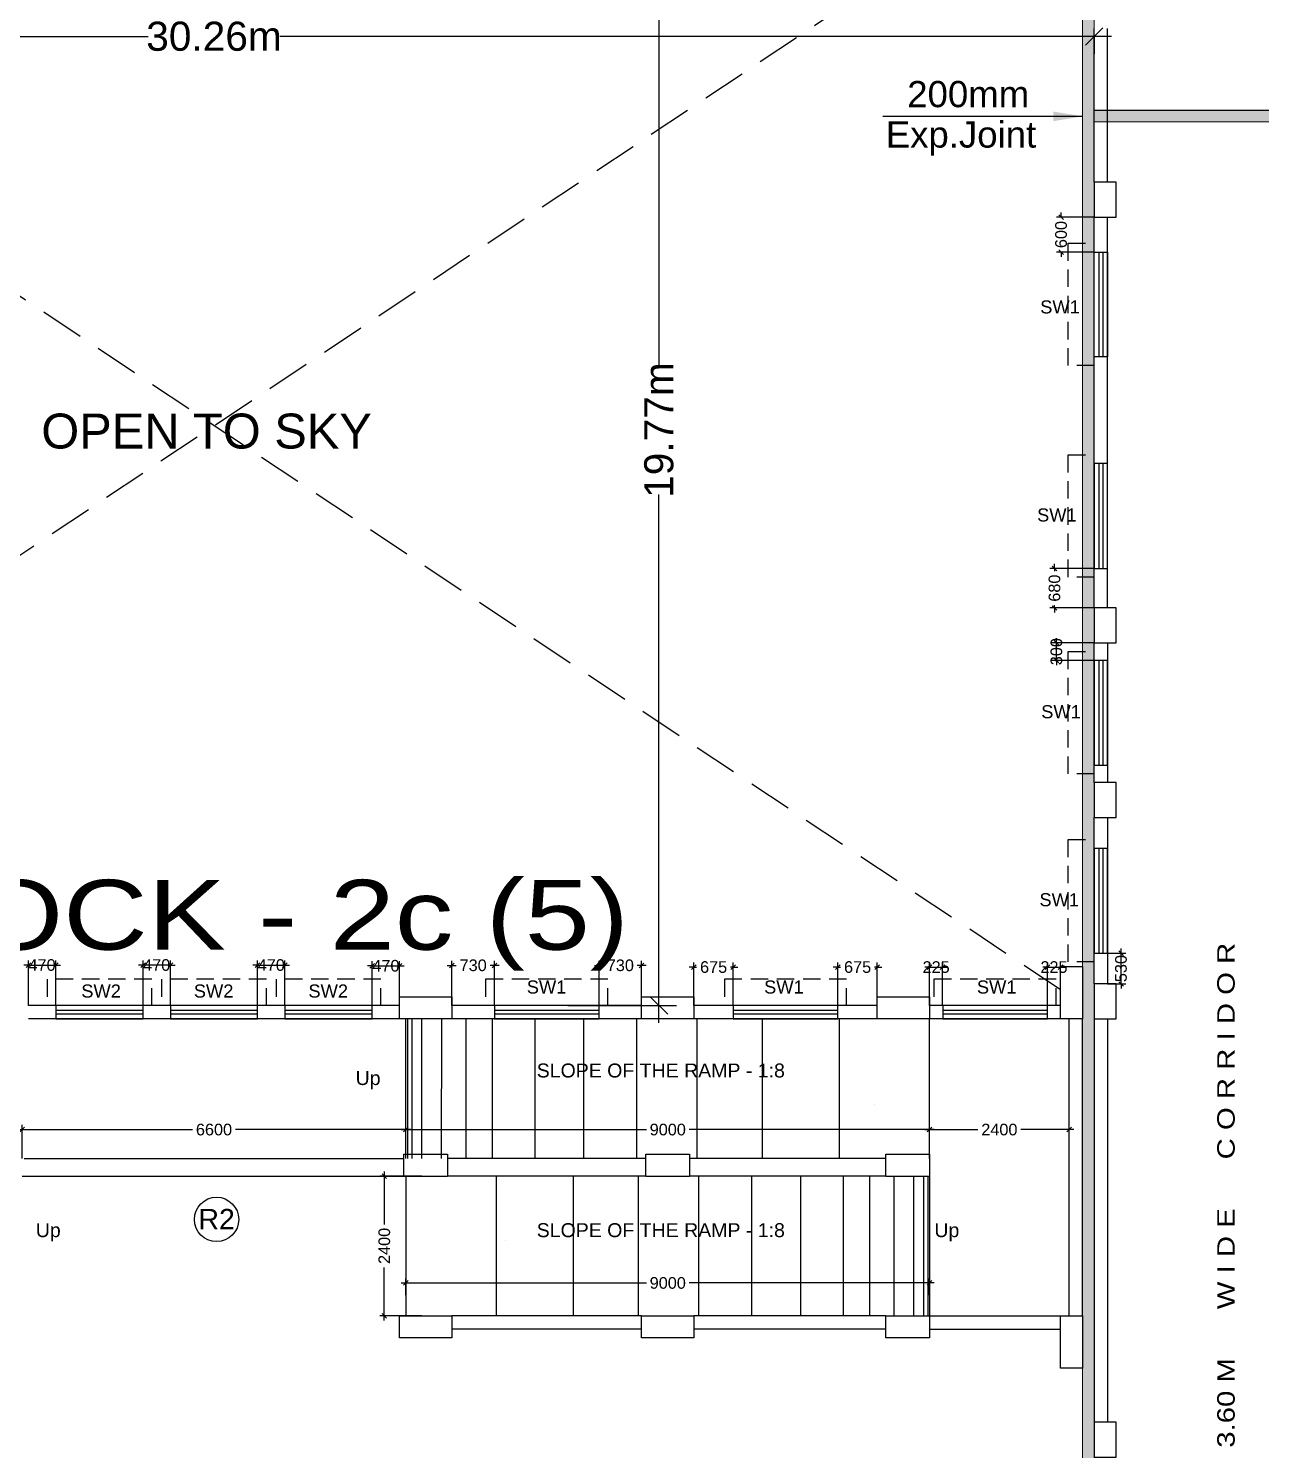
# Model space of a CAD drawing. Extents: x 7897917 to 8423973, y -6487334 to -6173396.
# Drawn here: x 7975604 to 7996784, y -6399879 to -6375462 of the extents above; entities that cross this region are included whole.
import ezdxf
from ezdxf.enums import TextEntityAlignment as Align

# ---------------------------------------------------------------- set-up
doc = ezdxf.new("R2010")
doc.units = 0
doc.header["$LTSCALE"] = 600
doc.header["$MEASUREMENT"] = 0
doc.header["$PDMODE"] = 35
for name, pattern in [('DASHED', [0.75, 0.5, -0.25]), ('HIDDEN', [0.375, 0.25, -0.125]), ('HIDDEN2', [0.1875, 0.125, -0.0625])]:
    doc.linetypes.add(name, pattern=pattern)
doc.layers.get('0').update_dxf_attribs({"linetype": 'CONTINUOUS'})
doc.layers.get('Defpoints').update_dxf_attribs({"linetype": 'CONTINUOUS'})
for name, color, linetype in [('BLOCKS-PROP', 2, 'CONTINUOUS'), ('chajja', 7, 'CONTINUOUS'), ('DIMEN', 5, 'CONTINUOUS'), ('Duct', 8, 'CONTINUOUS'), ('Exp.Joint', 104, 'CONTINUOUS'), ('joinery', 7, 'CONTINUOUS'), ('LA-column', 3, 'CONTINUOUS'), ('Railing', 21, 'CONTINUOUS'), ('Stairscase', 7, 'CONTINUOUS'), ('STEPS', 7, 'CONTINUOUS'), ('T Wall', 8, 'CONTINUOUS'), ('TXT', 6, 'CONTINUOUS'), ('Walls', 7, 'CONTINUOUS'), ('WIN', 151, 'CONTINUOUS'), ('Working Dim', 5, 'CONTINUOUS')]:
    doc.layers.add(name, color=color, linetype=linetype)
doc.styles.add('ari', font='arial.ttf')
doc.styles.add('ARIAL', font='arial.ttf')
doc.styles.add('ROMANS', font='romans.shx')
doc.styles.get("Standard").update_dxf_attribs({"font": 'romans.shx'})
doc.dimstyles.new('int. dim', dxfattribs={"dimtxt": 450, "dimasz": 80, "dimexe": 80, "dimexo": 0, "dimgap": 70, "dimtad": 0, "dimdec": 0, "dimzin": 12, "dimdsep": 46, "dimtxsty": 'ari', "dimblk": 'OBLIQUE', "dimcen": 2, "dimdle": 80, "dimclrd": 256, "dimclre": 256, "dimclrt": 6, "dimadec": 0, "dimazin": 0, "dimtfac": 1, "dimtdec": 0, "dimtix": 1, "dimtmove": 2, "dimatfit": 3, "dimfxl": 1, "dimtolj": 1, "dimtzin": 0, "dimlwd": -1, "dimlwe": -1, "dimarcsym": 0})
doc.dimstyles.new('LA-Footing-dim', dxfattribs={"dimtxt": 300, "dimasz": 5, "dimexe": 25, "dimexo": 25, "dimgap": 5, "dimtad": 1, "dimdec": 0, "dimzin": 0, "dimdsep": 46, "dimtxsty": 'ROMANS', "dimblk": 'DOT', "dimcen": 0.09, "dimdle": 50, "dimclrd": 5, "dimclre": 5, "dimclrt": 6, "dimadec": 0, "dimazin": 0, "dimtfac": 1, "dimtdec": 0, "dimtix": 1, "dimtofl": 0, "dimtmove": 0, "dimatfit": 3, "dimfxl": 1, "dimtolj": 1, "dimtzin": 0, "dimarcsym": 0})
doc.dimstyles.new('STANDARD$0', dxfattribs={"dimscale": 0, "dimtxt": 150, "dimasz": 125, "dimexe": 0.75, "dimexo": 1, "dimgap": 25, "dimtad": 1, "dimdec": 0, "dimdsep": 46, "dimtxsty": 'Standard', "dimblk1": 'DOT', "dimblk2": 'DOT', "dimsah": 1, "dimcen": 2.5, "dimclrd": 1, "dimclre": 1, "dimclrt": 3, "dimadec": 0, "dimazin": 0, "dimtfac": 1, "dimtdec": 0, "dimtmove": 0, "dimatfit": 3, "dimldrblk": 'DOT', "dimfxl": 1, "dimtolj": 1, "dimtzin": 0, "dimarcsym": 0})

# ---------------------------------------------------------------- blocks, each defined once
blk = doc.blocks.new('_Oblique')
at = {"color": 0, "linetype": 'ByBlock', "lineweight": -2}
blk.add_line((-0.5, -0.5), (0.5, 0.5), dxfattribs=at)
blk = doc.blocks.new('*D242')
at = {"layer": 'Defpoints', "color": 0, "transparency": 16777216}
for p in [(7963664, -6375599, 8), (7963664, -6375600), (7993924, -6375599, -1)]:
    blk.add_point(p, dxfattribs=at)
at = {"layer": 'DIMEN', "color": 8, "transparency": 16777216}
for p, q in [((7963364, -6375600), (7977665, -6375600)), ((7963664, -6375599), (7963664, -6375900)), ((7994224, -6375600), (7979923, -6375600)), ((7993924, -6375599), (7993924, -6375900))]:
    blk.add_line(p, q, dxfattribs=at)
at = {"layer": 'DIMEN', "color": 8, "transparency": 16777216, "xscale": 300, "yscale": 300, "zscale": 300, "rotation": 180}
blk.add_blockref('_Oblique', (7963664, -6375600), dxfattribs=at)
at = {"layer": 'DIMEN', "color": 8, "transparency": 16777216, "xscale": 300, "yscale": 300, "zscale": 300}
blk.add_blockref('_Oblique', (7993924, -6375600), dxfattribs=at)
at = {"layer": 'DIMEN', "color": 7, "transparency": 16777216, "insert": (7978794, -6375600), "char_height": 500, "attachment_point": 5, "style": 'ari'}
blk.add_mtext('\\A1;30.26m', dxfattribs=at)
blk = doc.blocks.new('*D254')
at = {"layer": 'Defpoints', "color": 0, "transparency": 16777216}
for p in [(7984874, -6372475, 9), (7986443, -6372475), (7984874, -6392250, 7)]:
    blk.add_point(p, dxfattribs=at)
at = {"layer": 'DIMEN', "color": 8, "transparency": 16777216}
for p, q in [((7986443, -6372175), (7986443, -6381257)), ((7984874, -6372475), (7986743, -6372475)), ((7986443, -6392550), (7986443, -6383468)), ((7984874, -6392250), (7986743, -6392250))]:
    blk.add_line(p, q, dxfattribs=at)
at = {"layer": 'DIMEN', "color": 8, "transparency": 16777216, "xscale": 300, "yscale": 300, "zscale": 300}
for p, rotation in [((7986443, -6372475), 90), ((7986443, -6392250), 270)]:
    blk.add_blockref('_Oblique', p, dxfattribs=dict(at, rotation=rotation))
at = {"layer": 'DIMEN', "color": 7, "transparency": 16777216, "insert": (7986443, -6382363), "char_height": 500, "attachment_point": 5, "rotation": 90, "style": 'ari'}
blk.add_mtext('\\A1;19.77m', dxfattribs=at)
blk = doc.blocks.new('*D660')
at = {"layer": 'Defpoints', "color": 0, "transparency": 16777216}
for p in [(7993924, -6378704, -1), (7993355, -6379304), (7993924, -6379304, 9)]:
    blk.add_point(p, dxfattribs=at)
at = {"layer": 'Working Dim', "transparency": 16777216}
for p, q in [((7993924, -6378704), (7993275, -6378704)), ((7993355, -6378704), (7993355, -6378624)), ((7993355, -6378704), (7993355, -6378713)), ((7993924, -6379304), (7993275, -6379304)), ((7993355, -6379304), (7993355, -6379296)), ((7993355, -6379304), (7993355, -6379384))]:
    blk.add_line(p, q, dxfattribs=at)
at = {"layer": 'Working Dim', "transparency": 16777216, "xscale": 80, "yscale": 80, "zscale": 80}
for p, rotation in [((7993355, -6378704), 270), ((7993355, -6379304), 90)]:
    blk.add_blockref('_Oblique', p, dxfattribs=dict(at, rotation=rotation))
at = {"layer": 'Working Dim', "color": 6, "transparency": 16777216, "insert": (7993355, -6379004), "char_height": 200, "attachment_point": 5, "rotation": 90, "style": 'ari'}
blk.add_mtext('\\A1;600', dxfattribs=at)
blk = doc.blocks.new('*D661')
at = {"layer": 'Defpoints', "color": 0, "transparency": 16777216}
for p in [(7993924, -6384739, 9), (7993242, -6385420), (7993924, -6385420, -6)]:
    blk.add_point(p, dxfattribs=at)
at = {"layer": 'Working Dim', "transparency": 16777216}
for p, q in [((7993242, -6384739), (7993242, -6384659)), ((7993924, -6384739), (7993162, -6384739)), ((7993242, -6384739), (7993242, -6384788)), ((7993924, -6385420), (7993162, -6385420)), ((7993242, -6385420), (7993242, -6385371)), ((7993242, -6385420), (7993242, -6385500))]:
    blk.add_line(p, q, dxfattribs=at)
at = {"layer": 'Working Dim', "transparency": 16777216, "xscale": 80, "yscale": 80, "zscale": 80}
for p, rotation in [((7993242, -6384739), 270), ((7993242, -6385420), 90)]:
    blk.add_blockref('_Oblique', p, dxfattribs=dict(at, rotation=rotation))
at = {"layer": 'Working Dim', "color": 6, "transparency": 16777216, "insert": (7993242, -6385079), "char_height": 200, "attachment_point": 5, "rotation": 90, "style": 'ari'}
blk.add_mtext('\\A1;680', dxfattribs=at)
blk = doc.blocks.new('*D662')
at = {"layer": 'Defpoints', "color": 0, "transparency": 16777216}
for p in [(7993275, -6386020), (7993924, -6386020, 9), (7993924, -6386320, 6)]:
    blk.add_point(p, dxfattribs=at)
at = {"layer": 'Working Dim', "transparency": 16777216}
for p, q in [((7993924, -6386020), (7993195, -6386020)), ((7993275, -6386020), (7993275, -6385940)), ((7993275, -6386320), (7993275, -6386020)), ((7993924, -6386320), (7993195, -6386320)), ((7993275, -6386320), (7993275, -6386400))]:
    blk.add_line(p, q, dxfattribs=at)
at = {"layer": 'Working Dim', "transparency": 16777216, "xscale": 80, "yscale": 80, "zscale": 80}
for p, rotation in [((7993275, -6386020), 270), ((7993275, -6386320), 90)]:
    blk.add_blockref('_Oblique', p, dxfattribs=dict(at, rotation=rotation))
at = {"layer": 'Working Dim', "color": 6, "transparency": 16777216, "insert": (7993275, -6386170), "char_height": 200, "attachment_point": 5, "rotation": 90, "style": 'ari'}
blk.add_mtext('\\A1;300', dxfattribs=at)
blk = doc.blocks.new('*D773')
at = {"layer": 'Defpoints', "color": 0, "transparency": 16777216}
for p in [(7994154, -6391350, 1), (7994385, -6391350), (7994154, -6391880, -2)]:
    blk.add_point(p, dxfattribs=at)
at = {"layer": 'Working Dim', "transparency": 16777216}
for p, q in [((7994385, -6391350), (7994385, -6391270)), ((7994154, -6391350), (7994465, -6391350)), ((7994385, -6391880), (7994385, -6391350)), ((7994154, -6391880), (7994465, -6391880)), ((7994385, -6391880), (7994385, -6391960))]:
    blk.add_line(p, q, dxfattribs=at)
at = {"layer": 'Working Dim', "transparency": 16777216, "xscale": 80, "yscale": 80, "zscale": 80}
for p, rotation in [((7994385, -6391350), 270), ((7994385, -6391880), 90)]:
    blk.add_blockref('_Oblique', p, dxfattribs=dict(at, rotation=rotation))
at = {"layer": 'Working Dim', "color": 6, "transparency": 16777216, "insert": (7994385, -6391615), "char_height": 200, "attachment_point": 5, "rotation": 90, "style": 'ari'}
blk.add_mtext('\\A1;530', dxfattribs=at)
blk = doc.blocks.new('*D775')
at = {"layer": 'Defpoints', "color": 0, "transparency": 16777216}
for p in [(7990194, -6391590), (7989519, -6392250, 1), (7990194, -6392250, 1)]:
    blk.add_point(p, dxfattribs=at)
at = {"layer": 'Working Dim', "transparency": 16777216}
for p, q in [((7989519, -6392250), (7989519, -6391510)), ((7990194, -6392250), (7990194, -6391510)), ((7989519, -6391590), (7989439, -6391590)), ((7989519, -6391590), (7989564, -6391590)), ((7990194, -6391590), (7990149, -6391590)), ((7990194, -6391590), (7990274, -6391590))]:
    blk.add_line(p, q, dxfattribs=at)
at = {"layer": 'Working Dim', "transparency": 16777216, "xscale": 80, "yscale": 80, "zscale": 80}
blk.add_blockref('_Oblique', (7989519, -6391590), dxfattribs=at)
at = {"layer": 'Working Dim', "transparency": 16777216, "xscale": 80, "yscale": 80, "zscale": 80, "rotation": 180}
blk.add_blockref('_Oblique', (7990194, -6391590), dxfattribs=at)
at = {"layer": 'Working Dim', "color": 6, "transparency": 16777216, "insert": (7989857, -6391590), "char_height": 200, "attachment_point": 5, "style": 'ari'}
blk.add_mtext('\\A1;675', dxfattribs=at)
blk = doc.blocks.new('*D776')
at = {"layer": 'Defpoints', "color": 0, "transparency": 16777216}
for p in [(7986144, -6391560), (7985414, -6392250, 7), (7986144, -6392250, 1)]:
    blk.add_point(p, dxfattribs=at)
at = {"layer": 'Working Dim', "transparency": 16777216}
for p, q in [((7985414, -6392250), (7985414, -6391480)), ((7986144, -6392250), (7986144, -6391480)), ((7985334, -6391560), (7985489, -6391560)), ((7986224, -6391560), (7986069, -6391560))]:
    blk.add_line(p, q, dxfattribs=at)
at = {"layer": 'Working Dim', "transparency": 16777216, "xscale": 80, "yscale": 80, "zscale": 80, "rotation": 180}
blk.add_blockref('_Oblique', (7985414, -6391560), dxfattribs=at)
at = {"layer": 'Working Dim', "transparency": 16777216, "xscale": 80, "yscale": 80, "zscale": 80}
blk.add_blockref('_Oblique', (7986144, -6391560), dxfattribs=at)
at = {"layer": 'Working Dim', "color": 6, "transparency": 16777216, "insert": (7985779, -6391560), "char_height": 200, "attachment_point": 5, "style": 'ari'}
blk.add_mtext('\\A1;730', dxfattribs=at)
blk = doc.blocks.new('*D777')
at = {"layer": 'Defpoints', "color": 0, "transparency": 16777216}
for p in [(7981984, -6391568), (7981514, -6392250, 5), (7981984, -6392250, 1)]:
    blk.add_point(p, dxfattribs=at)
at = {"layer": 'Working Dim', "transparency": 16777216}
for p, q in [((7981514, -6392250), (7981514, -6391488)), ((7981984, -6392250), (7981984, -6391488)), ((7981514, -6391568), (7981434, -6391568)), ((7981514, -6391568), (7981984, -6391568)), ((7981984, -6391568), (7982064, -6391568))]:
    blk.add_line(p, q, dxfattribs=at)
at = {"layer": 'Working Dim', "transparency": 16777216, "xscale": 80, "yscale": 80, "zscale": 80}
blk.add_blockref('_Oblique', (7981514, -6391568), dxfattribs=at)
at = {"layer": 'Working Dim', "transparency": 16777216, "xscale": 80, "yscale": 80, "zscale": 80, "rotation": 180}
blk.add_blockref('_Oblique', (7981984, -6391568), dxfattribs=at)
at = {"layer": 'Working Dim', "color": 6, "transparency": 16777216, "insert": (7981749, -6391568), "char_height": 200, "attachment_point": 5, "style": 'ari'}
blk.add_mtext('\\A1;470', dxfattribs=at)
blk = doc.blocks.new('*D778')
at = {"layer": 'Defpoints', "color": 0, "transparency": 16777216}
for p in [(7976074, -6391555), (7975604, -6392250, 1), (7976074, -6392250, 5)]:
    blk.add_point(p, dxfattribs=at)
at = {"layer": 'Working Dim', "transparency": 16777216}
for p, q in [((7975604, -6392250), (7975604, -6391475)), ((7976074, -6392250), (7976074, -6391475)), ((7975604, -6391555), (7975524, -6391555)), ((7975604, -6391555), (7976074, -6391555)), ((7976074, -6391555), (7976154, -6391555))]:
    blk.add_line(p, q, dxfattribs=at)
at = {"layer": 'Working Dim', "transparency": 16777216, "xscale": 80, "yscale": 80, "zscale": 80}
blk.add_blockref('_Oblique', (7975604, -6391555), dxfattribs=at)
at = {"layer": 'Working Dim', "transparency": 16777216, "xscale": 80, "yscale": 80, "zscale": 80, "rotation": 180}
blk.add_blockref('_Oblique', (7976074, -6391555), dxfattribs=at)
at = {"layer": 'Working Dim', "color": 6, "transparency": 16777216, "insert": (7975839, -6391555), "char_height": 200, "attachment_point": 5, "style": 'ari'}
blk.add_mtext('\\A1;470', dxfattribs=at)
blk = doc.blocks.new('*D785')
at = {"layer": 'Defpoints', "color": 0, "transparency": 16777216}
for p in [(7977574, -6391555), (7977574, -6392250, 5), (7978044, -6392250, 1)]:
    blk.add_point(p, dxfattribs=at)
at = {"layer": 'Working Dim', "transparency": 16777216}
for p, q in [((7977574, -6392250), (7977574, -6391475)), ((7978044, -6392250), (7978044, -6391475)), ((7977574, -6391555), (7977494, -6391555)), ((7978044, -6391555), (7977574, -6391555)), ((7978044, -6391555), (7978124, -6391555))]:
    blk.add_line(p, q, dxfattribs=at)
at = {"layer": 'Working Dim', "transparency": 16777216, "xscale": 80, "yscale": 80, "zscale": 80}
blk.add_blockref('_Oblique', (7977574, -6391555), dxfattribs=at)
at = {"layer": 'Working Dim', "transparency": 16777216, "xscale": 80, "yscale": 80, "zscale": 80, "rotation": 180}
blk.add_blockref('_Oblique', (7978044, -6391555), dxfattribs=at)
at = {"layer": 'Working Dim', "color": 6, "transparency": 16777216, "insert": (7977809, -6391555), "char_height": 200, "attachment_point": 5, "style": 'ari'}
blk.add_mtext('\\A1;470', dxfattribs=at)
blk = doc.blocks.new('*D786')
at = {"layer": 'Defpoints', "color": 0, "transparency": 16777216}
for p in [(7980014, -6391555), (7979544, -6392250, 1), (7980014, -6392250, 5)]:
    blk.add_point(p, dxfattribs=at)
at = {"layer": 'Working Dim', "transparency": 16777216}
for p, q in [((7979544, -6392250), (7979544, -6391475)), ((7980014, -6392250), (7980014, -6391475)), ((7979544, -6391555), (7979464, -6391555)), ((7979544, -6391555), (7980014, -6391555)), ((7980014, -6391555), (7980094, -6391555))]:
    blk.add_line(p, q, dxfattribs=at)
at = {"layer": 'Working Dim', "transparency": 16777216, "xscale": 80, "yscale": 80, "zscale": 80}
blk.add_blockref('_Oblique', (7979544, -6391555), dxfattribs=at)
at = {"layer": 'Working Dim', "transparency": 16777216, "xscale": 80, "yscale": 80, "zscale": 80, "rotation": 180}
blk.add_blockref('_Oblique', (7980014, -6391555), dxfattribs=at)
at = {"layer": 'Working Dim', "color": 6, "transparency": 16777216, "insert": (7979779, -6391555), "char_height": 200, "attachment_point": 5, "style": 'ari'}
blk.add_mtext('\\A1;470', dxfattribs=at)
blk = doc.blocks.new('*D787')
at = {"layer": 'Defpoints', "color": 0, "transparency": 16777216}
for p in [(7982884, -6391560), (7982884, -6392250, 1), (7983614, -6392250, 7)]:
    blk.add_point(p, dxfattribs=at)
at = {"layer": 'Working Dim', "transparency": 16777216}
for p, q in [((7982884, -6392250), (7982884, -6391480)), ((7983614, -6392250), (7983614, -6391480)), ((7982804, -6391560), (7982959, -6391560)), ((7983694, -6391560), (7983539, -6391560))]:
    blk.add_line(p, q, dxfattribs=at)
at = {"layer": 'Working Dim', "transparency": 16777216, "xscale": 80, "yscale": 80, "zscale": 80, "rotation": 180}
blk.add_blockref('_Oblique', (7982884, -6391560), dxfattribs=at)
at = {"layer": 'Working Dim', "transparency": 16777216, "xscale": 80, "yscale": 80, "zscale": 80}
blk.add_blockref('_Oblique', (7983614, -6391560), dxfattribs=at)
at = {"layer": 'Working Dim', "color": 6, "transparency": 16777216, "insert": (7983249, -6391560), "char_height": 200, "attachment_point": 5, "style": 'ari'}
blk.add_mtext('\\A1;730', dxfattribs=at)
blk = doc.blocks.new('*D788')
at = {"layer": 'Defpoints', "color": 0, "transparency": 16777216}
for p in [(7987044, -6391590), (7987044, -6392250, 1), (7987719, -6392250, 1)]:
    blk.add_point(p, dxfattribs=at)
at = {"layer": 'Working Dim', "transparency": 16777216}
for p, q in [((7987044, -6392250), (7987044, -6391510)), ((7987719, -6392250), (7987719, -6391510)), ((7987044, -6391590), (7986964, -6391590)), ((7987044, -6391590), (7987089, -6391590)), ((7987719, -6391590), (7987674, -6391590)), ((7987719, -6391590), (7987799, -6391590))]:
    blk.add_line(p, q, dxfattribs=at)
at = {"layer": 'Working Dim', "transparency": 16777216, "xscale": 80, "yscale": 80, "zscale": 80}
blk.add_blockref('_Oblique', (7987044, -6391590), dxfattribs=at)
at = {"layer": 'Working Dim', "transparency": 16777216, "xscale": 80, "yscale": 80, "zscale": 80, "rotation": 180}
blk.add_blockref('_Oblique', (7987719, -6391590), dxfattribs=at)
at = {"layer": 'Working Dim', "color": 6, "transparency": 16777216, "insert": (7987382, -6391590), "char_height": 200, "attachment_point": 5, "style": 'ari'}
blk.add_mtext('\\A1;675', dxfattribs=at)
blk = doc.blocks.new('*D789')
at = {"layer": 'Defpoints', "color": 0, "transparency": 16777216}
for p in [(7991319, -6391590), (7991094, -6392250, -4), (7991319, -6392250, -2)]:
    blk.add_point(p, dxfattribs=at)
at = {"layer": 'Working Dim', "transparency": 16777216}
for p, q in [((7991094, -6392250), (7991094, -6391510)), ((7991319, -6392250), (7991319, -6391510)), ((7991094, -6391590), (7991014, -6391590)), ((7991094, -6391590), (7991319, -6391590)), ((7991319, -6391590), (7991399, -6391590))]:
    blk.add_line(p, q, dxfattribs=at)
at = {"layer": 'Working Dim', "transparency": 16777216, "xscale": 80, "yscale": 80, "zscale": 80}
blk.add_blockref('_Oblique', (7991094, -6391590), dxfattribs=at)
at = {"layer": 'Working Dim', "transparency": 16777216, "xscale": 80, "yscale": 80, "zscale": 80, "rotation": 180}
blk.add_blockref('_Oblique', (7991319, -6391590), dxfattribs=at)
at = {"layer": 'Working Dim', "color": 6, "transparency": 16777216, "insert": (7991207, -6391590), "char_height": 200, "attachment_point": 5, "style": 'ari'}
blk.add_mtext('\\A1;225', dxfattribs=at)
blk = doc.blocks.new('*D790')
at = {"layer": 'Defpoints', "color": 0, "transparency": 16777216}
for p in [(7993344, -6391590), (7993119, -6392250, -2), (7993344, -6392250, -9)]:
    blk.add_point(p, dxfattribs=at)
at = {"layer": 'Working Dim', "transparency": 16777216}
for p, q in [((7993119, -6392250), (7993119, -6391510)), ((7993344, -6392250), (7993344, -6391510)), ((7993119, -6391590), (7993039, -6391590)), ((7993119, -6391590), (7993344, -6391590)), ((7993344, -6391590), (7993424, -6391590))]:
    blk.add_line(p, q, dxfattribs=at)
at = {"layer": 'Working Dim', "transparency": 16777216, "xscale": 80, "yscale": 80, "zscale": 80}
blk.add_blockref('_Oblique', (7993119, -6391590), dxfattribs=at)
at = {"layer": 'Working Dim', "transparency": 16777216, "xscale": 80, "yscale": 80, "zscale": 80, "rotation": 180}
blk.add_blockref('_Oblique', (7993344, -6391590), dxfattribs=at)
at = {"layer": 'Working Dim', "color": 6, "transparency": 16777216, "insert": (7993232, -6391590), "char_height": 200, "attachment_point": 5, "style": 'ari'}
blk.add_mtext('\\A1;225', dxfattribs=at)
blk = doc.blocks.new('*D791')
at = {"layer": 'Defpoints', "color": 0, "transparency": 16777216}
for p in [(7982094, -6394382), (7975494, -6394880, -5), (7982094, -6394880, -5)]:
    blk.add_point(p, dxfattribs=at)
at = {"layer": 'Working Dim', "transparency": 16777216}
for p, q in [((7975414, -6394382), (7978425, -6394382)), ((7975494, -6394880), (7975494, -6394302)), ((7982174, -6394382), (7979163, -6394382)), ((7982094, -6394880), (7982094, -6394302))]:
    blk.add_line(p, q, dxfattribs=at)
at = {"layer": 'Working Dim', "transparency": 16777216, "xscale": 80, "yscale": 80, "zscale": 80, "rotation": 180}
blk.add_blockref('_Oblique', (7975494, -6394382), dxfattribs=at)
at = {"layer": 'Working Dim', "transparency": 16777216, "xscale": 80, "yscale": 80, "zscale": 80}
blk.add_blockref('_Oblique', (7982094, -6394382), dxfattribs=at)
at = {"layer": 'Working Dim', "color": 6, "transparency": 16777216, "insert": (7978794, -6394382), "char_height": 200, "attachment_point": 5, "style": 'ari'}
blk.add_mtext('\\A1;6600', dxfattribs=at)
blk = doc.blocks.new('*D792')
at = {"layer": 'Defpoints', "color": 0, "transparency": 16777216}
for p in [(7993494, -6394382), (7991094, -6394580, -5), (7993494, -6394580, -7)]:
    blk.add_point(p, dxfattribs=at)
at = {"layer": 'Working Dim', "transparency": 16777216}
for p, q in [((7991014, -6394382), (7991924, -6394382)), ((7991094, -6394580), (7991094, -6394302)), ((7993574, -6394382), (7992664, -6394382)), ((7993494, -6394580), (7993494, -6394302))]:
    blk.add_line(p, q, dxfattribs=at)
at = {"layer": 'Working Dim', "transparency": 16777216, "xscale": 80, "yscale": 80, "zscale": 80, "rotation": 180}
blk.add_blockref('_Oblique', (7991094, -6394382), dxfattribs=at)
at = {"layer": 'Working Dim', "transparency": 16777216, "xscale": 80, "yscale": 80, "zscale": 80}
blk.add_blockref('_Oblique', (7993494, -6394382), dxfattribs=at)
at = {"layer": 'Working Dim', "color": 6, "transparency": 16777216, "insert": (7992294, -6394382), "char_height": 200, "attachment_point": 5, "style": 'ari'}
blk.add_mtext('\\A1;2400', dxfattribs=at)
blk = doc.blocks.new('*D795')
at = {"layer": 'Defpoints', "color": 0, "transparency": 16777216}
for p in [(7982094, -6394382, 0), (7991094, -6394382, 5), (7991094, -6394382)]:
    blk.add_point(p, dxfattribs=at)
at = {"layer": 'Working Dim', "transparency": 16777216}
for p, q in [((7982014, -6394382), (7986226, -6394382)), ((7982094, -6394382), (7982094, -6394302)), ((7991174, -6394382), (7986962, -6394382)), ((7991094, -6394382), (7991094, -6394302))]:
    blk.add_line(p, q, dxfattribs=at)
at = {"layer": 'Working Dim', "transparency": 16777216, "xscale": 80, "yscale": 80, "zscale": 80, "rotation": 180}
blk.add_blockref('_Oblique', (7982094, -6394382), dxfattribs=at)
at = {"layer": 'Working Dim', "transparency": 16777216, "xscale": 80, "yscale": 80, "zscale": 80}
blk.add_blockref('_Oblique', (7991094, -6394382), dxfattribs=at)
at = {"layer": 'Working Dim', "color": 6, "transparency": 16777216, "insert": (7986594, -6394382), "char_height": 200, "attachment_point": 5, "style": 'ari'}
blk.add_mtext('\\A1;9000', dxfattribs=at)
blk = doc.blocks.new('*D796')
at = {"layer": 'Defpoints', "color": 0, "transparency": 16777216}
for p in [(7991094, -6397017), (7982094, -6397228, 5), (7991094, -6397228, 5)]:
    blk.add_point(p, dxfattribs=at)
at = {"layer": 'Working Dim', "transparency": 16777216}
for p, q in [((7982014, -6397017), (7986226, -6397017)), ((7982094, -6397228), (7982094, -6396937)), ((7991174, -6397017), (7986962, -6397017)), ((7991094, -6397228), (7991094, -6396937))]:
    blk.add_line(p, q, dxfattribs=at)
at = {"layer": 'Working Dim', "transparency": 16777216, "xscale": 80, "yscale": 80, "zscale": 80, "rotation": 180}
blk.add_blockref('_Oblique', (7982094, -6397017), dxfattribs=at)
at = {"layer": 'Working Dim', "transparency": 16777216, "xscale": 80, "yscale": 80, "zscale": 80}
blk.add_blockref('_Oblique', (7991094, -6397017), dxfattribs=at)
at = {"layer": 'Working Dim', "color": 6, "transparency": 16777216, "insert": (7986594, -6397017), "char_height": 200, "attachment_point": 5, "style": 'ari'}
blk.add_mtext('\\A1;9000', dxfattribs=at)
blk = doc.blocks.new('*D797')
at = {"layer": 'Defpoints', "color": 0, "transparency": 16777216}
for p in [(7981722, -6395180), (7982367, -6395180, 5), (7982367, -6397580, 5)]:
    blk.add_point(p, dxfattribs=at)
at = {"layer": 'Working Dim', "transparency": 16777216}
for p, q in [((7982367, -6395180), (7981642, -6395180)), ((7981722, -6395100), (7981722, -6396010)), ((7981722, -6397660), (7981722, -6396750)), ((7982367, -6397580), (7981642, -6397580))]:
    blk.add_line(p, q, dxfattribs=at)
at = {"layer": 'Working Dim', "transparency": 16777216, "xscale": 80, "yscale": 80, "zscale": 80}
for p, rotation in [((7981722, -6395180), 90), ((7981722, -6397580), 270)]:
    blk.add_blockref('_Oblique', p, dxfattribs=dict(at, rotation=rotation))
at = {"layer": 'Working Dim', "color": 6, "transparency": 16777216, "insert": (7981722, -6396380), "char_height": 200, "attachment_point": 5, "rotation": 90, "style": 'ari'}
blk.add_mtext('\\A1;2400', dxfattribs=at)
blk = doc.blocks.new('_Dot')
at = {"layer": 'WIN', "color": 0, "linetype": 'ByBlock', "lineweight": -2}
blk.add_line((-0.5, 0), (-1, 0), dxfattribs=at)
at = {"layer": 'WIN', "color": 0, "linetype": 'ByBlock', "const_width": 0.5}
blk.add_lwpolyline([(-0.25, 0, 1), (0.25, 0, 1)], format="xyb", close=True, dxfattribs=at)

msp = doc.modelspace()

# ---------------------------------------------------------------- hatches: boundary and pattern name
at = {"layer": 'Exp.Joint', "linetype": 'HIDDEN'}
for points in [[(7993924.043, -6334493.662), (7993724.043, -6334493.662), (7993724.043, -6455862.509), (7993924.043, -6455862.509)], [(7998170.375, -6377068.438), (7998170.375, -6376868.438), (7993924.043, -6376868.438), (7993924.043, -6377068.438)], [(7998170.375, -6377068.438), (7998170.375, -6376868.438), (7993924.043, -6376868.438), (7993924.043, -6377068.438)], [(7993924.043, -6376868.51), (7998285.246, -6376868.51), (7998285.246, -6377068.51), (7993924.043, -6377068.51)]]:
    msp.add_hatch(color=256, dxfattribs=at).paths.add_polyline_path(points)

# ---------------------------------------------------------------- linework, layer by layer
msp.add_circle((7978838.641, -6395924.715, 14.479), 381.426)
at = {"layer": 'chajja', "color": 7, "linetype": 'DASHED'}
for points in [[(7993924.047, -6381254.452), (7993474.047, -6381254.452), (7993474.048, -6379154.452), (7993924.048, -6379154.452)], [(7993924.048, -6384889.259), (7993474.048, -6384889.259), (7993474.048, -6382789.259), (7993924.048, -6382789.259)], [(7993924.048, -6388269.576), (7993474.048, -6388269.576), (7993474.048, -6386169.576), (7993924.048, -6386169.576)], [(7993924.048, -6391499.633), (7993474.048, -6391499.633), (7993474.048, -6389399.633), (7993924.048, -6389399.633)]]:
    msp.add_lwpolyline(points, dxfattribs=at)
at = {"layer": 'chajja', "color": 7, "linetype": 'DASHED', "elevation": 2.39}
for points in [[(7977723.959, -6392249.621), (7977723.959, -6391799.621), (7975923.959, -6391799.621), (7975923.959, -6392249.621)], [(7979694.048, -6392249.654), (7979694.048, -6391799.654), (7977894.048, -6391799.654), (7977894.048, -6392249.654)], [(7981663.957, -6392249.636), (7981663.957, -6391799.636), (7979863.957, -6391799.636), (7979863.957, -6392249.636)], [(7985563.709, -6392249.636), (7985563.709, -6391799.636), (7983463.709, -6391799.636), (7983463.709, -6392249.636)], [(7989669.048, -6392249.636), (7989669.048, -6391799.636), (7987569.048, -6391799.636), (7987569.048, -6392249.636)], [(7993269.253, -6392249.636), (7993269.253, -6391799.636), (7991169.253, -6391799.636), (7991169.253, -6392249.636)]]:
    msp.add_lwpolyline(points, dxfattribs=at)
at = {"layer": 'Duct', "color": 8, "linetype": 'HIDDEN2', "ltscale": 10}
for p, q in [((7993344.048, -6391979.895), (7963838.743, -6372325.264)), ((7963838.743, -6392249.621), (7993344.048, -6372594.99))]:
    msp.add_line(p, q, dxfattribs=at)
at = {"layer": 'Exp.Joint', "linetype": 'HIDDEN', "const_width": 20}
for points, elevation in [([(7993924.043, -6334493.662), (7993724.043, -6334493.662), (7993724.043, -6455862.509), (7993924.043, -6455862.509)], -11180.98), ([(7993924.043, -6376868.51), (7998285.246, -6376868.51), (7998285.246, -6377068.51), (7993924.043, -6377068.51)], 2.581)]:
    msp.add_lwpolyline(points, close=True, dxfattribs=dict(at, elevation=elevation))
at = {"layer": 'Exp.Joint', "linetype": 'HIDDEN', "const_width": 20, "elevation": 5.322}
msp.add_lwpolyline([(7998172.37, -6377068.438), (7993924.043, -6377068.438), (7993924.043, -6376868.438), (7998172.37, -6376868.438)], dxfattribs=at)
msp.add_lwpolyline([(7998172.37, -6377068.438), (7993924.043, -6377068.438), (7993924.043, -6376868.438), (7998172.37, -6376868.438)], dxfattribs=at)
at = {"layer": 'LA-column', "color": 2}
for points, elevation in [([(7994304.048, -6378704.481), (7994304.048, -6378104.481), (7993924.048, -6378104.481), (7993924.048, -6378704.481)], 2.581), ([(7994304.048, -6386019.539), (7994304.048, -6385419.539), (7993924.048, -6385419.539), (7993924.048, -6386019.539)], -2.315), ([(7994304.048, -6389019.626), (7994304.048, -6388419.626), (7993924.048, -6388419.626), (7993924.048, -6389019.626)], 2.39), ([(7994304.048, -6392479.676), (7994304.048, -6391879.676), (7993924.048, -6391879.676), (7993924.048, -6392479.676)], 2.39), ([(7982884.046, -6392099.635), (7982884.046, -6392479.635), (7981984.046, -6392479.635), (7981984.046, -6392099.635)], 5.074), ([(7987044.047, -6392099.635), (7987044.047, -6392479.635), (7986144.047, -6392479.635), (7986144.047, -6392099.635)], 5.131), ([(7991094.048, -6392099.635), (7991094.048, -6392479.635), (7990194.048, -6392479.635), (7990194.048, -6392099.635)], 5.131), ([(7982809.046, -6394804.676), (7982809.046, -6395184.676), (7982059.046, -6395184.676), (7982059.046, -6394804.676)], 2.39), ([(7986969.047, -6394804.676), (7986969.047, -6395184.676), (7986219.047, -6395184.676), (7986219.047, -6394804.676)], 5.131), ([(7991094.046, -6394804.676), (7991094.046, -6395184.676), (7990344.046, -6395184.676), (7990344.046, -6394804.676)], 5.074), ([(7982884.046, -6397579.635), (7982884.046, -6397959.635), (7981984.046, -6397959.635), (7981984.046, -6397579.635)], 6.106), ([(7987044.047, -6397579.635), (7987044.047, -6397959.635), (7986144.047, -6397959.635), (7986144.047, -6397579.635)], 6.163), ([(7991094.048, -6397579.635), (7991094.048, -6397959.635), (7990344.048, -6397959.635), (7990344.048, -6397579.635)], 6.163), ([(7993344.048, -6397579.635), (7993724.048, -6397579.635), (7993724.048, -6398479.635), (7993344.048, -6398479.635)], 0), ([(7994304.048, -6400009.676), (7994304.048, -6399409.676), (7993924.048, -6399409.676), (7993924.048, -6400009.676)], 0.34)]:
    msp.add_lwpolyline(points, close=True, dxfattribs=dict(at, elevation=elevation))
msp.add_lwpolyline([(7993724.048, -6392479.676), (7993344.048, -6392479.676), (7993344.048, -6391579.676), (7993724.048, -6391579.676)], close=True, dxfattribs=at)
at = {"layer": 'Railing'}
for p, q in [((7986219.047, -6394879.668, 3.601), (7982809.047, -6394879.676, 0.86)), ((7990344.047, -6394879.66, 3.545), (7986969.047, -6394879.668, 3.61)), ((7986219.047, -6395179.668, 3.601), (7982809.047, -6395179.676, 0.86)), ((7990344.047, -6395179.66, 3.545), (7986961.321, -6395179.668, 3.601)), ((7986144.047, -6397579.678, 4.633), (7982884.047, -6397579.654, 4.576)), ((7990344.048, -6397579.659, 4.633), (7987044.047, -6397579.679, 4.633)), ((7991093.961, -6397579.646, 7.521), (7993344.048, -6397579.645, 7.521)), ((7986144.047, -6397809.678, 4.633), (7982884.047, -6397809.654, 4.576)), ((7990344.048, -6397809.659, 4.633), (7987044.047, -6397809.679, 4.633)), ((7991093.961, -6397809.646, 7.521), (7993344.048, -6397809.645, 7.521))]:
    msp.add_line(p, q, dxfattribs=at)
at = {"layer": 'Stairscase'}
for p, q in [((7982093.802, -6394879.07, 7.521), (7982094.118, -6392479.056, 7.521)), ((7991093.802, -6394880.239, 7.521), (7991094.118, -6392480.239, 7.521)), ((7982093.956, -6395179.659, 7.464), (7982093.955, -6397579.659, 7.464)), ((7991093.956, -6395179.648, 7.464), (7991093.955, -6397579.662, 7.464))]:
    msp.add_line(p, q, dxfattribs=at)
at = {"layer": 'Stairscase', "color": 8}
for p, q in [((7982123.412, -6394879.082, 7.521), (7982123.727, -6392479.082, 7.521)), ((7982198.522, -6394879.092, 7.521), (7982198.838, -6392479.092, 7.521)), ((7982367.055, -6394879.115, 7.521), (7982367.37, -6392479.115, 7.521)), ((7982707.367, -6394879.158, 7.521), (7982707.682, -6392479.158, 7.521)), ((7983128.52, -6394879.198, 7.578), (7983128.836, -6392479.198, 7.578)), ((7983581.44, -6394879.25, 7.521), (7983581.755, -6392479.25, 7.521)), ((7984313.061, -6394879.346, 7.521), (7984313.376, -6392479.346, 7.521)), ((7985153.647, -6394879.457, 7.521), (7985153.963, -6392479.463, 5.867)), ((7986063.651, -6394879.577, 7.521), (7986063.967, -6392479.577, 7.521)), ((7987099.779, -6394879.713, 7.521), (7987100.095, -6392479.713, 7.521)), ((7988219.973, -6394879.861, 7.521), (7988220.289, -6392479.861, 7.521)), ((7989546.264, -6394880.035, 7.521), (7989546.58, -6392480.035, 7.521)), ((7983641.494, -6395179.66, 7.464), (7983641.493, -6397579.66, 7.464)), ((7984967.785, -6395179.661, 7.464), (7984967.784, -6397579.661, 7.464)), ((7986087.979, -6395179.662, 7.464), (7986087.978, -6397579.662, 7.464)), ((7987124.107, -6395179.662, 7.464), (7987124.106, -6397579.662, 7.464)), ((7988034.111, -6395179.663, 7.464), (7988034.11, -6397579.656, 5.81)), ((7988874.698, -6395179.663, 7.464), (7988874.697, -6397579.663, 7.464)), ((7989606.318, -6395179.664, 7.464), (7989606.318, -6397579.664, 7.464)), ((7990059.238, -6395179.656, 7.521), (7990059.237, -6397579.656, 7.521)), ((7990480.392, -6395179.641, 7.464), (7990480.391, -6397579.641, 7.464)), ((7990820.703, -6395179.639, 7.464), (7990820.703, -6397579.639, 7.464)), ((7990989.236, -6395179.639, 7.464), (7990989.235, -6397579.639, 7.464)), ((7991064.346, -6395179.64, 7.464), (7991064.346, -6397579.64, 7.464))]:
    msp.add_line(p, q, dxfattribs=at)
at = {"layer": 'Stairscase', "color": 7, "const_width": 0.0214, "elevation": 7.464}
for points in [[(7981711.422, -6393672.99), (7990610.065, -6393672.997), (7990299.913, -6393227.25), (7990147.283, -6393397.08), (7990610.065, -6393672.997), (7990299.913, -6394107.754), (7990147.283, -6393938.004), (7990610.065, -6393672.997)], [(7975956.202, -6396386.342), (7966977.854, -6396386.335), (7967288.005, -6396832.082), (7967440.635, -6396662.252), (7966977.854, -6396386.335), (7967288.006, -6395951.578), (7967440.636, -6396121.328), (7966977.854, -6396386.335)], [(7991402.352, -6396386.349), (7983636.924, -6396386.342), (7983947.075, -6396832.089), (7984099.706, -6396662.258), (7983636.924, -6396386.342), (7983947.076, -6395951.585), (7984099.706, -6396121.335), (7983636.924, -6396386.342)]]:
    msp.add_lwpolyline(points, dxfattribs=at)
at = {"layer": 'T Wall', "color": 6}
for p, q in [((7975529.048, -6394879.664, 7.464), (7982059.047, -6394879.648, 7.537)), ((7975493.959, -6395179.665, 7.464), (7982093.957, -6395179.648, 7.537))]:
    msp.add_line(p, q, dxfattribs=at)
at = {"layer": 'Walls', "linetype": 'Continuous'}
for p, q in [((7993924.048, -6378104.463), (7993924.048, -6375462.42)), ((7994154.048, -6378104.463), (7994154.048, -6375462.42)), ((7993924.048, -6385419.521), (7993924.048, -6378704.463)), ((7994154.048, -6385419.521), (7994154.048, -6378704.463)), ((7993924.048, -6388419.608), (7993924.048, -6386019.539)), ((7994154.048, -6386019.543), (7994154.048, -6388419.608)), ((7993924.048, -6391879.654), (7993924.048, -6389019.608)), ((7994154.048, -6389019.608), (7994154.048, -6391879.658)), ((7981984.047, -6392249.651, 2.39), (7975604.048, -6392249.658, 2.39)), ((7986144.047, -6392249.645, 2.39), (7982884.047, -6392249.647, 2.39)), ((7990194.048, -6392249.647, 2.39), (7987044.047, -6392249.649, 2.39)), ((7993344.048, -6392249.645, 2.39), (7991093.958, -6392249.646, 2.39)), ((7981984.047, -6392479.651, 2.39), (7975604.049, -6392479.658, 2.39)), ((7986144.047, -6392479.645, 2.39), (7982884.047, -6392479.647, 2.39)), ((7990194.048, -6392479.647, 2.39), (7987044.047, -6392479.649, 2.39)), ((7993344.048, -6392479.645, 2.39), (7991093.958, -6392479.646, 2.39)), ((7993493.961, -6397579.645, 2.39), (7993493.958, -6392479.645, 2.39)), ((7993723.961, -6397579.645, 2.39), (7993723.958, -6392479.645, 2.39)), ((7993924.048, -6392479.676, 2.39), (7993924.048, -6399409.676, 2.39)), ((7994154.048, -6392479.676, 2.39), (7994154.048, -6399409.676, 2.39))]:
    msp.add_line(p, q, dxfattribs=at)
at = {"layer": 'WIN', "linetype": 'Continuous'}
msp.add_line((7994071.265, -6379304.452), (7994071.265, -6381104.452), dxfattribs=at)
for points in [[(7993924.048, -6381104.452), (7993924.048, -6379304.452), (7994154.048, -6379304.452), (7994154.048, -6381104.452)], [(7993924.048, -6384739.259), (7994154.048, -6384739.259), (7994154.048, -6382939.259), (7993924.048, -6382939.259)], [(7994001.048, -6384739.259), (7994077.048, -6384739.259), (7994077.048, -6382939.259), (7994001.048, -6382939.259)], [(7993924.048, -6388119.576), (7994154.048, -6388119.576), (7994154.048, -6386319.576), (7993924.048, -6386319.576)], [(7994001.048, -6388119.576), (7994077.048, -6388119.576), (7994077.048, -6386319.576), (7994001.048, -6386319.576)], [(7993924.048, -6391349.633), (7994154.048, -6391349.633), (7994154.048, -6389549.633), (7993924.048, -6389549.633)], [(7994001.048, -6391349.633), (7994077.048, -6391349.633), (7994077.048, -6389549.633), (7994001.048, -6389549.633)]]:
    msp.add_lwpolyline(points, close=True, dxfattribs=at)
msp.add_lwpolyline([(7994006.831, -6381104.452), (7994006.831, -6379304.452)], dxfattribs=at)
at = {"layer": 'WIN', "linetype": 'Continuous', "elevation": 2.39}
for points in [[(7976073.959, -6392249.637), (7976073.959, -6392479.637), (7977573.959, -6392479.637), (7977573.959, -6392249.637)], [(7978044.048, -6392249.654), (7978044.048, -6392479.654), (7979544.048, -6392479.654), (7979544.048, -6392249.654)], [(7980013.957, -6392249.636), (7980013.957, -6392479.636), (7981513.957, -6392479.636), (7981513.957, -6392249.636)], [(7983613.709, -6392249.646), (7983613.709, -6392479.646), (7985413.709, -6392479.646), (7985413.709, -6392249.646)], [(7987719.048, -6392249.648), (7987719.048, -6392479.648), (7989519.048, -6392479.648), (7989519.048, -6392249.648)], [(7991319.253, -6392249.646), (7991319.253, -6392479.646), (7993119.253, -6392479.646), (7993119.253, -6392249.646)], [(7976073.959, -6392335.088), (7976073.959, -6392394.187), (7977573.959, -6392394.187), (7977573.959, -6392335.088)], [(7978044.048, -6392335.105), (7978044.048, -6392394.204), (7979544.048, -6392394.204), (7979544.048, -6392335.105)], [(7980013.957, -6392335.086), (7980013.957, -6392394.185), (7981513.957, -6392394.185), (7981513.957, -6392335.086)], [(7983613.709, -6392335.097), (7983613.709, -6392394.195), (7985413.709, -6392394.195), (7985413.709, -6392335.097)], [(7987719.048, -6392335.098), (7987719.048, -6392394.197), (7989519.048, -6392394.197), (7989519.048, -6392335.098)], [(7991319.253, -6392335.096), (7991319.253, -6392394.195), (7993119.253, -6392394.195), (7993119.253, -6392335.096)]]:
    msp.add_lwpolyline(points, close=True, dxfattribs=at)

# ---------------------------------------------------------------- texts
at = {"layer": 'BLOCKS-PROP', "color": 10, "style": 'ARIAL', "width": 1.2}
msp.add_text('BLOCK - 2c (5)', height=1200, dxfattribs=at).set_placement((7979050.669, -6391290.729, -2.691), align=Align.CENTER)
at = {"layer": 'Duct', "color": 7, "style": 'ari'}
msp.add_text('OPEN TO SKY', height=600, dxfattribs=at).set_placement((7978666.636, -6382679.882), align=Align.CENTER)
at = {"layer": 'Exp.Joint', "color": 7, "style": 'ARIAL'}
for s, p in [('200mm', (7991758.296, -6376815.661, 18.971)), ('Exp.Joint', (7991633.787, -6377510.34, 18.971))]:
    msp.add_text(s, height=450, dxfattribs=at).set_placement(p, align=Align.CENTER)
at = {"layer": 'joinery', "style": 'ari'}
for s, p in [('SW1', (7993336.367, -6380360.085)), ('SW1', (7993282.42, -6383934.139)), ('SW1', (7993353.808, -6387314.456)), ('SW1', (7993323.036, -6390544.514)), ('SW2', (7976853.361, -6392113.434, 5.81)), ('SW2', (7978787.601, -6392113.452, 1.891)), ('SW2', (7980757.511, -6392113.434, 5.81)), ('SW1', (7984510.629, -6392044.458, 5.867)), ('SW1', (7988590.523, -6392044.458, 1.948)), ('SW1', (7992247.913, -6392044.456, 4.157))]:
    msp.add_text(s, height=225, dxfattribs=at).set_placement(p, align=Align.CENTER)
at = {"layer": 'Stairscase', "color": 7, "style": 'ARIAL'}
for s, p in [('SLOPE OF THE RAMP - 1:8', (7986474.392, -6393486.116, 7.464)), ('Up', (7981442.631, -6393616.032, 7.464)), ('Up', (7975945.136, -6396229.39, 7.464)), ('SLOPE OF THE RAMP - 1:8', (7986474.392, -6396229.388, 7.464)), ('Up', (7991391.285, -6396229.39, 7.464))]:
    msp.add_text(s, height=240, rotation=359.999968, dxfattribs=at).set_placement(p, align=Align.CENTER)
at = {"layer": 'STEPS', "color": 6, "style": 'ARIAL'}
msp.add_text('R2', height=350, dxfattribs=at).set_placement((7978839.858, -6396093.955, 14.479), align=Align.CENTER)
at = {"layer": 'TXT', "color": 7, "style": 'ARIAL', "width": 1.2}
msp.add_text('3.60 M      W I D E      C O R R I D O R', height=300.52174, rotation=90, dxfattribs=at).set_placement((7996339.153, -6395509.37), align=Align.CENTER)

# ---------------------------------------------------------------- dimensions: what is measured, and where the dimension line sits
at = {"layer": 'DIMEN'}
dim = msp.add_linear_dim(base=(7986443.259, -6372475.442), p1=(7984874.026, -6392249.628, 6.785), p2=(7984874.026, -6372475.442, 9.117), angle=90, dimstyle='STANDARD$0', override={"dimscale": 1, "dimtxt": 500, "dimasz": 300, "dimexe": 300, "dimexo": 0, "dimgap": 1, "dimtad": 0, "dimdec": 2, "dimlfac": 0.001, "dimzin": 0, "dimpost": 'm', "dimtxsty": 'ari', "dimblk1": 'Oblique', "dimblk2": 'Oblique', "dimcen": 0, "dimdle": 300, "dimclrd": 8, "dimclre": 8, "dimclrt": 7, "dimadec": 2, "dimtdec": 2, "dimtmove": 2, "dimfxl": 0.75, "dimfrac": 1, "dimlwd": 65535, "dimlwe": 65535}, dxfattribs=at)
dim.commit()
dim.dimension.update_dxf_attribs({"geometry": '*D254', "text_midpoint": (7986443.259, -6382362.535)})
dim = msp.add_linear_dim(base=(7963664.048, -6375599.713), p1=(7993924.048, -6375598.643, -1.339), p2=(7963664.048, -6375598.643, 7.712), dimstyle='STANDARD$0', override={"dimscale": 1, "dimtxt": 500, "dimasz": 300, "dimexe": 300, "dimexo": 0, "dimgap": 1, "dimtad": 0, "dimdec": 2, "dimlfac": 0.001, "dimzin": 0, "dimpost": 'm', "dimtxsty": 'ari', "dimblk1": 'Oblique', "dimblk2": 'Oblique', "dimcen": 0, "dimdle": 300, "dimclrd": 8, "dimclre": 8, "dimclrt": 7, "dimadec": 2, "dimtdec": 2, "dimtmove": 2, "dimfxl": 0.75, "dimfrac": 1, "dimlwd": 65535, "dimlwe": 65535}, dxfattribs=at)
dim.commit()
dim.dimension.update_dxf_attribs({"geometry": '*D242', "text_midpoint": (7978794.048, -6375599.713)})
at = {"layer": 'Working Dim'}
for base, p1, p2, angle, picture, middle in [((7993354.953, -6379304.452), (7993924.048, -6378704.463, -1.339), (7993924.048, -6379304.452, 8.552), 90, '*D660', (7993354.953, -6379004.457)), ((7993241.511, -6385419.521), (7993924.048, -6384739.259, 8.552), (7993924.048, -6385419.521, -6.234), 90, '*D661', (7993241.511, -6385079.39)), ((7993275.002, -6386019.539), (7993924.048, -6386319.576, 6.487), (7993924.048, -6386019.539, 8.552), 90, '*D662', (7993275.002, -6386169.557)), ((7994385.258, -6391349.651, 2.39), (7994154.048, -6391879.676, 0.86), (7994154.048, -6391349.651, 3.32), 90, '*D773', (7994385.258, -6391614.663, 2.39)), ((7977573.959, -6391554.9, 2.39), (7978044.048, -6392249.658, 3.545), (7977573.959, -6392249.637, 7.464), 180, '*D785', (7977809.003, -6391554.9, 2.39)), ((7982884.047, -6391559.526, 2.39), (7983613.709, -6392249.645, 9.174), (7982884.047, -6392249.647, 3.545), 180, '*D787', (7983248.878, -6391559.526, 2.39)), ((7987044.047, -6391589.897, 2.39), (7987719.048, -6392249.648, 3.601), (7987044.047, -6392249.647, 3.601), 180, '*D788', (7987381.547, -6391589.897, 2.39)), ((7981722.194, -6395179.639, 2.39), (7982367.21, -6397579.639, 7.464), (7982367.209, -6395179.639, 7.464), 90, '*D797', (7981722.194, -6396379.639, 2.39))]:
    dim = msp.add_linear_dim(base=base, p1=p1, p2=p2, angle=angle, dimstyle='int. dim', override={"dimtxt": 200}, dxfattribs=at)
    dim.commit()
    dim.dimension.update_dxf_attribs({"geometry": picture, "text_midpoint": middle})
for base, p1, p2, picture, middle in [((7976073.959, -6391554.9, 2.39), (7975604.048, -6392249.658, 3.545), (7976073.959, -6392249.637, 7.464), '*D778', (7975839.004, -6391554.9, 2.39)), ((7980014.136, -6391554.9, 2.39), (7979544.048, -6392249.658, 3.545), (7980014.136, -6392249.637, 7.464), '*D786', (7979779.092, -6391554.9, 2.39)), ((7981984.047, -6391568.307, 2.39), (7981513.957, -6392249.651, 7.464), (7981984.047, -6392249.651, 3.545), '*D777', (7981749.002, -6391568.307, 2.39)), ((7986144.047, -6391559.526, 2.39), (7985413.709, -6392249.645, 9.174), (7986144.047, -6392249.645, 3.601), '*D776', (7985778.878, -6391559.526, 2.39)), ((7990194.048, -6391589.897, 2.39), (7989519.048, -6392249.648, 3.601), (7990194.048, -6392249.647, 3.601), '*D775', (7989856.548, -6391589.897, 2.39)), ((7991319.253, -6391589.897, 7.521), (7991094.048, -6392249.646, 3.601), (7991319.253, -6392249.646, 5.81), '*D789', (7991206.65, -6391589.897, 7.521)), ((7993344.048, -6391589.897, 7.521), (7993119.253, -6392249.646, 5.81), (7993344.048, -6392249.646, -1.53), '*D790', (7993231.651, -6391589.897, 7.521)), ((7982093.957, -6394381.702, 12.897), (7975493.959, -6394879.665, 7.407), (7982093.957, -6394879.649, 7.481), '*D791', (7978793.958, -6394381.702, 12.897)), ((7991093.959, -6394381.691, 7.521), (7982093.957, -6394381.702, 7.431), (7991093.959, -6394381.691, 12.897), '*D795', (7986593.958, -6394381.691, 7.521)), ((7993493.962, -6394381.688, 12.953), (7991093.962, -6394579.643, 7.521), (7993493.962, -6394579.642, 5.867), '*D792', (7992293.962, -6394381.688, 12.953)), ((7991093.957, -6397016.826, 2.39), (7982093.957, -6397228.176, 7.464), (7991093.957, -6397228.173, 7.464), '*D796', (7986593.957, -6397016.826, 2.39))]:
    dim = msp.add_linear_dim(base=base, p1=p1, p2=p2, dimstyle='int. dim', override={"dimtxt": 200}, dxfattribs=at)
    dim.commit()
    dim.dimension.update_dxf_attribs({"geometry": picture, "text_midpoint": middle})

# ---------------------------------------------------------------- leaders
at = {"layer": 'Exp.Joint'}
msp.add_leader([(7993724.043, -6376973.307, 17.917), (7990291.269, -6376973.307, 17.917)], dimstyle='LA-Footing-dim', override={"dimasz": 500, "dimgap": 5, "dimtad": 0}, dxfattribs=at)

doc.saveas('drawing.dxf')
